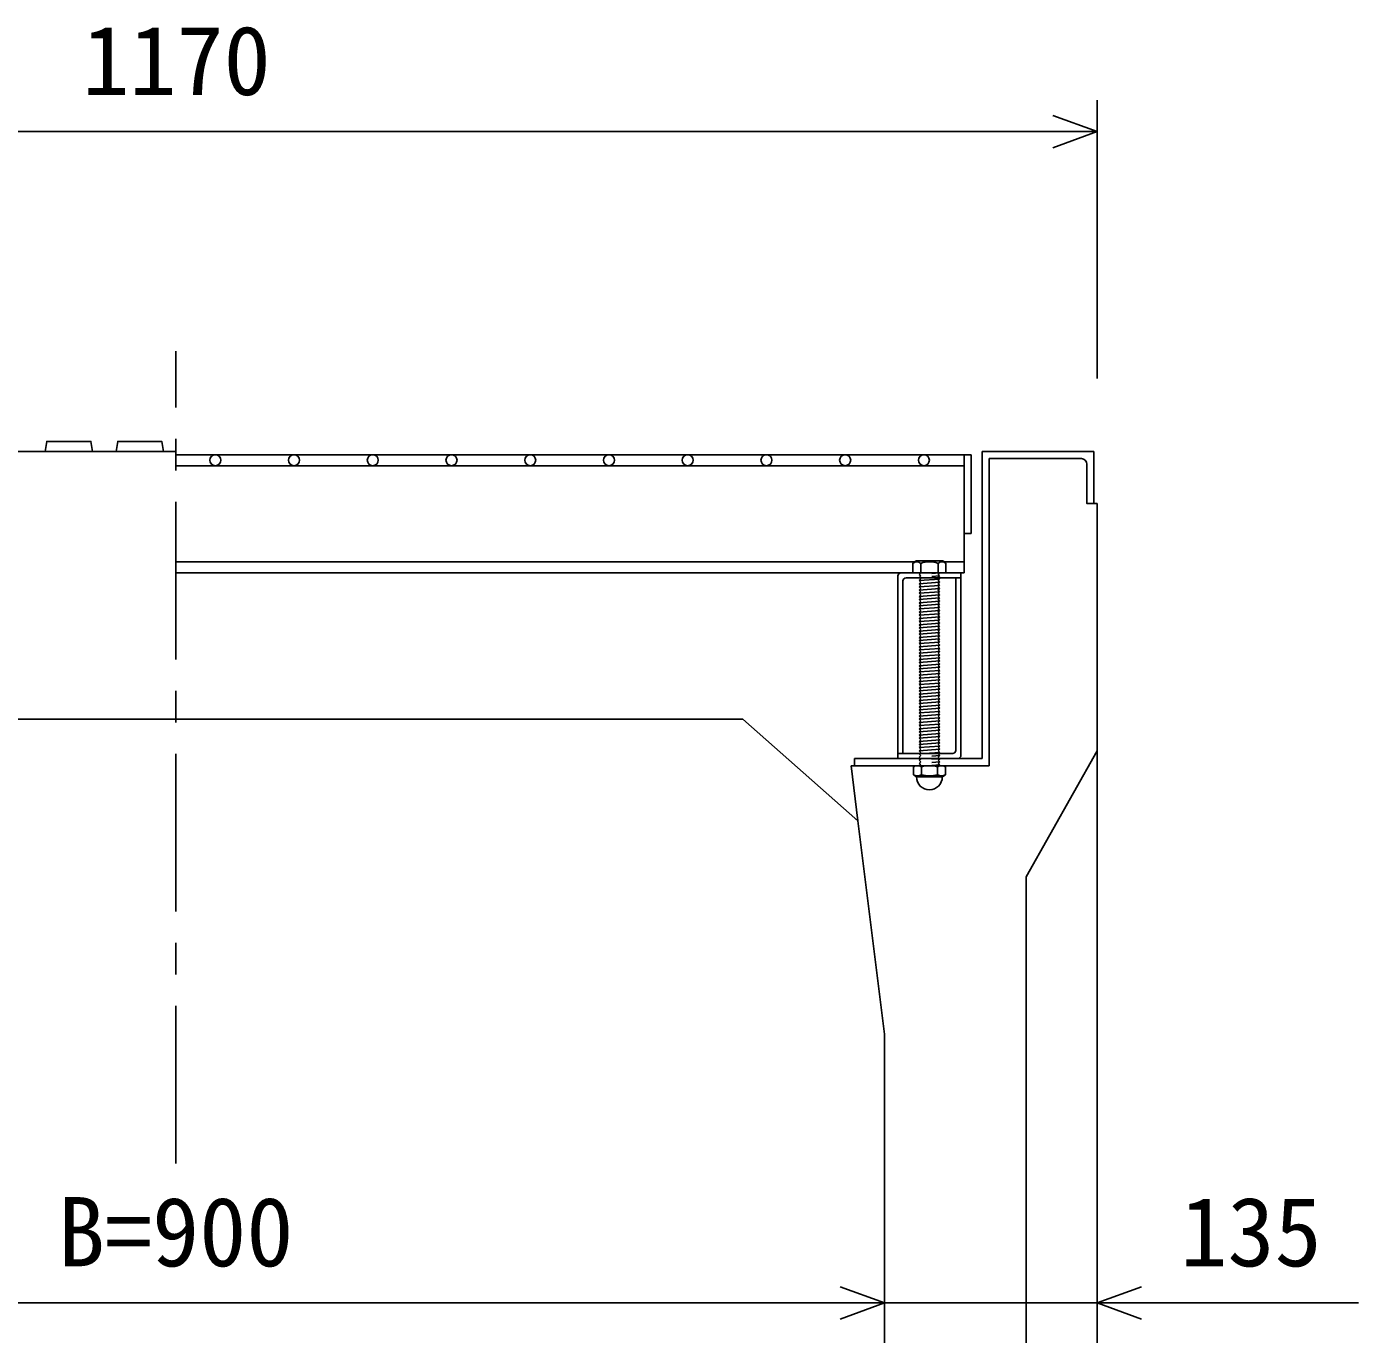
# Model space of a CAD drawing. Units: millimetres, scale not verified. Extents: x -16800 to 16800, y -5940 to 5940.
# Drawn here: x -11223 to -10377, y 1687 to 2517 of the extents above; entities that cross this region are included whole.
import ezdxf
from ezdxf.enums import TextEntityAlignment as Align

# ---------------------------------------------------------------- set-up
doc = ezdxf.new("R2010")
doc.units = ezdxf.units.MM
doc.header["$LTSCALE"] = 20
doc.linetypes.add('CHAIN1', pattern=[8, 5, -1, 1, -1])
doc.linetypes.add('DOTTED', pattern=[1.75, 0.25, -1.5])
for name, color, linetype, lineweight in [('0-0_DIM', 7, 'Continuous', 25), ('0-2_HATCH', 6, 'Continuous', 25), ('0-5_OUTLINE', 3, 'Continuous', 25)]:
    doc.layers.add(name, color=color, linetype=linetype, lineweight=lineweight)
doc.styles.add('ＭＳ ゴシック', font='')
doc.styles.get('ＭＳ ゴシック').set_extended_font_data('MS Gothic')

msp = doc.modelspace()

# ---------------------------------------------------------------- linework, layer by layer
at = {"layer": '0-0_DIM'}
for p, q in [((-10543.25, 2470.5), (-10543.25, 2293.76)), ((-10543.25, 2450.5), (-11713.25, 2450.5)), ((-11578.25, 1706.64), (-10678.25, 1706.67)), ((-10678.25, 1706.67), (-10543.25, 1706.67)), ((-10377.35, 1706.67), (-10543.25, 1706.67))]:
    msp.add_line(p, q, dxfattribs=at)
at = {"layer": '0-0_DIM', "linetype": 'CHAIN1'}
msp.add_line((-11128.25, 1795.28), (-11128.25, 2311.01), dxfattribs=at)
at = {"layer": '0-0_DIM'}
for points in [[(-10571.4, 2460.76), (-10543.21, 2450.5), (-10571.4, 2440.24)], [(-10706.44, 1716.93), (-10678.25, 1706.67), (-10706.44, 1696.41)], [(-10515.06, 1716.93), (-10543.25, 1706.67), (-10515.06, 1696.41)]]:
    msp.add_lwpolyline(points, dxfattribs=at)
at = {"layer": '0-2_HATCH'}
for p, q in [((-10623.25, 2245.32), (-11128.25, 2245.32)), ((-10627.75, 2245.32), (-10627.75, 2170.32)), ((-10623.25, 2195.32), (-10623.25, 2245.32)), ((-10616.25, 2247.29), (-10616.25, 2052.32)), ((-10611.75, 2242.79), (-10611.75, 2047.82)), ((-10611.75, 2242.79), (-10553.25, 2242.79)), ((-10627.75, 2238.32), (-11128.25, 2238.32)), ((-10623.25, 2195.32), (-10627.75, 2195.32)), ((-10658.93, 2177.32), (-11128.25, 2177.32)), ((-10658.25, 2177.82), (-10660.25, 2176.32)), ((-10660.25, 2170.32), (-10660.25, 2176.32)), ((-10659.92, 2176.59), (-10658.25, 2177.82)), ((-10641.25, 2177.82), (-10658.25, 2177.82)), ((-10655.25, 2170.32), (-10655.25, 2176.32)), ((-10644.25, 2170.32), (-10644.25, 2176.32)), ((-10639.58, 2176.59), (-10641.25, 2177.82)), ((-10627.75, 2177.32), (-10640.57, 2177.32)), ((-10639.25, 2170.32), (-10639.25, 2176.32)), ((-10627.75, 2170.32), (-11128.25, 2170.32)), ((-10669.75, 2052.32), (-10669.75, 2168.32)), ((-10629.75, 2170.32), (-10667.75, 2170.32)), ((-10666.55, 2055.52), (-10666.55, 2165.12)), ((-10629.75, 2167.12), (-10664.55, 2167.12)), ((-10639.25, 2170.32), (-10660.25, 2170.32)), ((-10656.25, 2170.32), (-10643.25, 2170.32)), ((-10656.25, 2169.32), (-10655.25, 2170.32)), ((-10655.25, 2168.32), (-10656.25, 2169.32)), ((-10656.25, 2167.32), (-10655.25, 2168.32)), ((-10655.25, 2166.32), (-10656.25, 2167.32)), ((-10656.25, 2165.32), (-10655.25, 2166.32)), ((-10643.25, 2166.32), (-10656.25, 2165.32)), ((-10655.25, 2164.32), (-10656.25, 2165.32)), ((-10644.25, 2169.32), (-10643.25, 2170.32)), ((-10643.25, 2168.32), (-10644.25, 2169.32)), ((-10644.25, 2165.32), (-10643.25, 2166.32)), ((-10643.25, 2164.32), (-10644.25, 2165.32)), ((-10632.95, 2057.52), (-10632.95, 2167.12)), ((-10629.75, 2054.32), (-10629.75, 2170.32)), ((-10656.25, 2163.32), (-10655.25, 2164.32)), ((-10643.25, 2164.32), (-10656.25, 2163.32)), ((-10655.25, 2162.32), (-10656.25, 2163.32)), ((-10656.25, 2161.32), (-10655.25, 2162.32)), ((-10643.25, 2162.32), (-10656.25, 2161.32)), ((-10655.25, 2160.32), (-10656.25, 2161.32)), ((-10656.25, 2159.32), (-10655.25, 2160.32)), ((-10643.25, 2160.32), (-10656.25, 2159.32)), ((-10655.25, 2158.32), (-10656.25, 2159.32)), ((-10643.25, 2158.32), (-10656.25, 2157.32)), ((-10656.25, 2157.32), (-10655.25, 2158.32)), ((-10644.25, 2163.32), (-10643.25, 2164.32)), ((-10643.25, 2162.32), (-10644.25, 2163.32)), ((-10644.25, 2161.32), (-10643.25, 2162.32)), ((-10643.25, 2160.32), (-10644.25, 2161.32)), ((-10644.25, 2157.32), (-10643.25, 2158.32)), ((-10643.25, 2156.32), (-10644.25, 2157.32)), ((-10643.25, 2156.32), (-10656.25, 2155.32)), ((-10655.25, 2154.32), (-10656.25, 2155.32)), ((-10643.25, 2154.32), (-10656.25, 2153.32)), ((-10656.25, 2153.32), (-10655.25, 2154.32)), ((-10655.25, 2152.32), (-10656.25, 2153.32)), ((-10643.25, 2152.32), (-10656.25, 2151.32)), ((-10656.25, 2151.32), (-10655.25, 2152.32)), ((-10655.25, 2150.32), (-10656.25, 2151.32)), ((-10643.25, 2150.32), (-10656.25, 2149.32)), ((-10656.25, 2149.32), (-10655.25, 2150.32)), ((-10655.25, 2148.32), (-10656.25, 2149.32)), ((-10643.25, 2148.32), (-10656.25, 2147.32)), ((-10656.25, 2147.32), (-10655.25, 2148.32)), ((-10644.25, 2155.32), (-10643.25, 2156.32)), ((-10643.25, 2154.32), (-10644.25, 2155.32)), ((-10644.25, 2153.32), (-10643.25, 2154.32)), ((-10644.25, 2153.32), (-10643.25, 2152.32)), ((-10644.25, 2151.32), (-10643.25, 2152.32)), ((-10644.25, 2151.32), (-10643.25, 2150.32)), ((-10644.25, 2149.32), (-10643.25, 2150.32)), ((-10644.25, 2149.32), (-10643.25, 2148.32)), ((-10644.25, 2147.32), (-10643.25, 2148.32)), ((-10655.25, 2146.32), (-10656.25, 2147.32)), ((-10643.25, 2146.32), (-10656.25, 2145.32)), ((-10656.25, 2145.32), (-10655.25, 2146.32)), ((-10655.25, 2144.32), (-10656.25, 2145.32)), ((-10643.25, 2144.32), (-10656.25, 2143.32)), ((-10656.25, 2143.32), (-10655.25, 2144.32)), ((-10655.25, 2142.32), (-10656.25, 2143.32)), ((-10643.25, 2142.32), (-10656.25, 2141.32)), ((-10656.25, 2141.32), (-10655.25, 2142.32)), ((-10655.25, 2140.32), (-10656.25, 2141.32)), ((-10643.25, 2140.32), (-10656.25, 2139.32)), ((-10656.25, 2139.32), (-10655.25, 2140.32)), ((-10644.25, 2147.32), (-10643.25, 2146.32)), ((-10644.25, 2145.32), (-10643.25, 2146.32)), ((-10644.25, 2145.32), (-10643.25, 2144.32)), ((-10644.25, 2143.32), (-10643.25, 2144.32)), ((-10644.25, 2143.32), (-10643.25, 2142.32)), ((-10644.25, 2141.32), (-10643.25, 2142.32)), ((-10644.25, 2141.32), (-10643.25, 2140.32)), ((-10644.25, 2139.32), (-10643.25, 2140.32)), ((-10655.25, 2138.32), (-10656.25, 2139.32)), ((-10643.25, 2138.32), (-10656.25, 2137.32)), ((-10656.25, 2137.32), (-10655.25, 2138.32)), ((-10655.25, 2136.32), (-10656.25, 2137.32)), ((-10643.25, 2136.32), (-10656.25, 2135.32)), ((-10656.25, 2135.32), (-10655.25, 2136.32)), ((-10655.25, 2134.32), (-10656.25, 2135.32)), ((-10643.25, 2134.32), (-10656.25, 2133.32)), ((-10656.25, 2133.32), (-10655.25, 2134.32)), ((-10655.25, 2132.32), (-10656.25, 2133.32)), ((-10643.25, 2132.32), (-10656.25, 2131.32)), ((-10656.25, 2131.32), (-10655.25, 2132.32)), ((-10655.25, 2130.32), (-10656.25, 2131.32)), ((-10644.25, 2139.32), (-10643.25, 2138.32)), ((-10644.25, 2137.32), (-10643.25, 2138.32)), ((-10644.25, 2137.32), (-10643.25, 2136.32)), ((-10644.25, 2135.32), (-10643.25, 2136.32)), ((-10644.25, 2135.32), (-10643.25, 2134.32)), ((-10644.25, 2133.32), (-10643.25, 2134.32)), ((-10644.25, 2133.32), (-10643.25, 2132.32)), ((-10644.25, 2131.32), (-10643.25, 2132.32)), ((-10644.25, 2131.32), (-10643.25, 2130.32)), ((-10643.25, 2130.32), (-10656.25, 2129.32)), ((-10656.25, 2129.32), (-10655.25, 2130.32)), ((-10655.25, 2128.32), (-10656.25, 2129.32)), ((-10643.25, 2128.32), (-10656.25, 2127.32)), ((-10656.25, 2127.32), (-10655.25, 2128.32)), ((-10655.25, 2126.32), (-10656.25, 2127.32)), ((-10643.25, 2126.32), (-10656.25, 2125.32)), ((-10656.25, 2125.32), (-10655.25, 2126.32)), ((-10655.25, 2124.32), (-10656.25, 2125.32)), ((-10643.24, 2124.31), (-10656.24, 2123.31)), ((-10656.24, 2123.31), (-10655.24, 2124.31)), ((-10655.24, 2122.31), (-10656.24, 2123.31)), ((-10644.25, 2129.32), (-10643.25, 2130.32)), ((-10644.25, 2129.32), (-10643.25, 2128.32)), ((-10644.25, 2127.32), (-10643.25, 2128.32)), ((-10644.25, 2127.32), (-10643.25, 2126.32)), ((-10644.25, 2125.32), (-10643.25, 2126.32)), ((-10644.25, 2125.32), (-10643.24, 2124.31)), ((-10644.24, 2123.31), (-10643.24, 2124.31)), ((-10644.24, 2123.31), (-10643.24, 2122.31)), ((-10643.24, 2122.31), (-10656.24, 2121.31)), ((-10656.24, 2121.31), (-10655.24, 2122.31)), ((-10655.24, 2120.31), (-10656.24, 2121.31)), ((-10643.24, 2120.31), (-10656.24, 2119.31)), ((-10656.24, 2119.31), (-10655.24, 2120.31)), ((-10655.24, 2118.31), (-10656.24, 2119.31)), ((-10643.24, 2118.31), (-10656.24, 2117.31)), ((-10656.24, 2117.31), (-10655.24, 2118.31)), ((-10655.24, 2116.31), (-10656.24, 2117.31)), ((-10643.24, 2116.31), (-10656.24, 2115.31)), ((-10656.24, 2115.31), (-10655.24, 2116.31)), ((-10655.24, 2114.31), (-10656.24, 2115.31)), ((-10643.23, 2114.3), (-10656.23, 2113.3)), ((-10656.23, 2113.3), (-10655.23, 2114.3)), ((-10644.24, 2121.31), (-10643.24, 2122.31)), ((-10644.24, 2121.31), (-10643.24, 2120.31)), ((-10644.24, 2119.31), (-10643.24, 2120.31)), ((-10644.24, 2119.31), (-10643.24, 2118.31)), ((-10644.24, 2117.31), (-10643.24, 2118.31)), ((-10644.24, 2117.31), (-10643.24, 2116.31)), ((-10644.24, 2115.31), (-10643.24, 2116.31)), ((-10644.23, 2115.31), (-10643.23, 2114.3)), ((-10644.23, 2113.3), (-10643.23, 2114.3)), ((-10643.24, 2112.31), (-10656.24, 2111.31)), ((-10656.24, 2111.31), (-10655.24, 2112.31)), ((-10655.24, 2110.31), (-10656.24, 2111.31)), ((-10643.24, 2110.31), (-10656.24, 2109.31)), ((-10656.24, 2109.31), (-10655.24, 2110.31)), ((-10655.24, 2108.31), (-10656.24, 2109.31)), ((-10643.24, 2108.31), (-10656.24, 2107.31)), ((-10656.24, 2107.31), (-10655.24, 2108.31)), ((-10655.24, 2106.31), (-10656.24, 2107.31)), ((-10655.23, 2112.3), (-10656.23, 2113.3)), ((-10643.23, 2106.31), (-10656.23, 2105.31)), ((-10656.23, 2105.31), (-10655.23, 2106.31)), ((-10644.24, 2111.31), (-10643.24, 2112.31)), ((-10644.24, 2111.31), (-10643.24, 2110.31)), ((-10644.24, 2109.31), (-10643.24, 2110.31)), ((-10644.24, 2109.31), (-10643.24, 2108.31)), ((-10644.24, 2107.31), (-10643.24, 2108.31)), ((-10644.24, 2107.31), (-10643.23, 2106.31)), ((-10644.23, 2113.3), (-10643.23, 2112.3)), ((-10644.23, 2105.31), (-10643.23, 2106.31)), ((-10655.23, 2104.31), (-10656.23, 2105.31)), ((-10643.23, 2104.31), (-10656.23, 2103.31)), ((-10656.23, 2103.31), (-10655.23, 2104.31)), ((-10655.23, 2102.31), (-10656.23, 2103.31)), ((-10643.23, 2102.3), (-10656.23, 2101.3)), ((-10656.23, 2101.3), (-10655.23, 2102.3)), ((-10655.23, 2100.3), (-10656.23, 2101.3)), ((-10643.23, 2100.3), (-10656.23, 2099.3)), ((-10656.23, 2099.3), (-10655.23, 2100.3)), ((-10655.23, 2098.3), (-10656.23, 2099.3)), ((-10643.22, 2098.3), (-10656.22, 2097.3)), ((-10656.22, 2097.3), (-10655.22, 2098.3)), ((-10644.23, 2105.31), (-10643.23, 2104.31)), ((-10644.23, 2103.31), (-10643.23, 2104.31)), ((-10644.23, 2103.31), (-10643.23, 2102.3)), ((-10644.23, 2101.3), (-10643.23, 2102.3)), ((-10644.23, 2101.3), (-10643.23, 2100.3)), ((-10644.23, 2099.3), (-10643.23, 2100.3)), ((-10644.23, 2099.3), (-10643.22, 2098.3)), ((-10644.22, 2097.3), (-10643.22, 2098.3)), ((-10655.22, 2096.3), (-10656.22, 2097.3)), ((-10643.22, 2096.3), (-10656.22, 2095.3)), ((-10656.22, 2095.3), (-10655.22, 2096.3)), ((-10655.22, 2094.3), (-10656.22, 2095.3)), ((-10643.22, 2094.3), (-10656.22, 2093.3)), ((-10656.22, 2093.3), (-10655.22, 2094.3)), ((-10655.22, 2092.3), (-10656.22, 2093.3)), ((-10643.22, 2092.29), (-10656.22, 2091.29)), ((-10656.22, 2091.29), (-10655.22, 2092.29)), ((-10655.22, 2090.29), (-10656.22, 2091.29)), ((-10643.22, 2090.29), (-10656.22, 2089.29)), ((-10656.22, 2089.29), (-10655.22, 2090.29)), ((-10655.22, 2088.29), (-10656.22, 2089.29)), ((-10644.22, 2097.3), (-10643.22, 2096.3)), ((-10644.22, 2095.3), (-10643.22, 2096.3)), ((-10644.22, 2095.3), (-10643.22, 2094.29)), ((-10644.22, 2093.29), (-10643.22, 2094.29)), ((-10644.22, 2093.29), (-10643.22, 2092.29)), ((-10644.22, 2091.29), (-10643.22, 2092.29)), ((-10644.22, 2091.29), (-10643.22, 2090.29)), ((-10644.22, 2089.29), (-10643.22, 2090.29)), ((-10644.21, 2089.29), (-10643.21, 2088.29)), ((-10643.21, 2088.29), (-10656.21, 2087.29)), ((-10656.21, 2087.29), (-10655.21, 2088.29)), ((-10655.21, 2086.29), (-10656.21, 2087.29)), ((-10643.21, 2086.29), (-10656.21, 2085.29)), ((-10656.21, 2085.29), (-10655.21, 2086.29)), ((-10655.21, 2084.29), (-10656.21, 2085.29)), ((-10643.21, 2084.29), (-10656.21, 2083.29)), ((-10656.21, 2083.29), (-10655.21, 2084.29)), ((-10655.21, 2082.29), (-10656.21, 2083.29)), ((-10643.21, 2082.28), (-10656.21, 2081.28)), ((-10656.21, 2081.28), (-10655.21, 2082.28)), ((-10655.21, 2080.28), (-10656.21, 2081.28)), ((-10644.21, 2087.29), (-10643.21, 2088.29)), ((-10644.21, 2087.29), (-10643.21, 2086.29)), ((-10644.21, 2085.29), (-10643.21, 2086.29)), ((-10644.21, 2085.29), (-10643.21, 2084.28)), ((-10644.21, 2083.28), (-10643.21, 2084.28)), ((-10644.21, 2083.28), (-10643.21, 2082.28)), ((-10644.21, 2081.28), (-10643.21, 2082.28)), ((-10644.2, 2081.28), (-10643.2, 2080.28)), ((-10643.2, 2080.28), (-10656.2, 2079.28)), ((-10656.2, 2079.28), (-10655.2, 2080.28)), ((-10655.2, 2078.28), (-10656.2, 2079.28)), ((-10643.2, 2078.28), (-10656.2, 2077.28)), ((-10656.2, 2077.28), (-10655.2, 2078.28)), ((-10655.2, 2076.28), (-10656.2, 2077.28)), ((-10643.2, 2076.28), (-10656.2, 2075.28)), ((-10656.2, 2075.28), (-10655.2, 2076.28)), ((-10655.2, 2074.28), (-10656.2, 2075.28)), ((-10656.2, 2073.28), (-10655.2, 2074.28)), ((-10643.2, 2074.27), (-10656.2, 2073.27)), ((-10655.2, 2072.28), (-10656.2, 2073.27)), ((-10643.19, 2072.27), (-10656.19, 2071.27)), ((-10656.19, 2071.27), (-10655.19, 2072.27)), ((-10644.2, 2079.28), (-10643.2, 2080.28)), ((-10644.2, 2079.28), (-10643.2, 2078.28)), ((-10644.2, 2077.28), (-10643.2, 2078.28)), ((-10644.2, 2077.28), (-10643.2, 2076.28)), ((-10644.2, 2075.28), (-10643.2, 2076.28)), ((-10644.2, 2075.28), (-10643.2, 2074.27)), ((-10644.2, 2073.27), (-10643.2, 2074.27)), ((-10644.2, 2073.27), (-10643.19, 2072.27)), ((-10644.19, 2071.27), (-10643.19, 2072.27)), ((-10655.19, 2070.27), (-10656.19, 2071.27)), ((-10643.19, 2070.27), (-10656.19, 2069.27)), ((-10656.19, 2069.27), (-10655.19, 2070.27)), ((-10655.19, 2068.27), (-10656.19, 2069.27)), ((-10643.19, 2068.27), (-10656.19, 2067.27)), ((-10656.19, 2067.27), (-10655.19, 2068.27)), ((-10655.19, 2066.27), (-10656.19, 2067.27)), ((-10643.19, 2066.27), (-10656.19, 2065.27)), ((-10656.19, 2065.27), (-10655.19, 2066.27)), ((-10655.19, 2064.27), (-10656.19, 2065.27)), ((-10656.18, 2063.27), (-10655.18, 2064.27)), ((-10643.18, 2064.26), (-10656.18, 2063.26)), ((-10644.19, 2071.27), (-10643.19, 2070.27)), ((-10644.19, 2069.27), (-10643.19, 2070.27)), ((-10644.19, 2069.27), (-10643.19, 2068.27)), ((-10644.19, 2067.27), (-10643.19, 2068.27)), ((-10644.19, 2067.27), (-10643.19, 2066.27)), ((-10644.19, 2065.27), (-10643.19, 2066.27)), ((-10644.19, 2065.27), (-10643.18, 2064.26)), ((-10644.18, 2063.26), (-10643.18, 2064.26)), ((-10634.95, 2055.52), (-10669.75, 2055.52)), ((-10655.18, 2062.26), (-10656.18, 2063.26)), ((-10643.18, 2062.26), (-10656.18, 2061.26)), ((-10656.18, 2061.26), (-10655.18, 2062.26)), ((-10655.18, 2060.26), (-10656.18, 2061.26)), ((-10643.18, 2060.26), (-10656.18, 2059.26)), ((-10656.18, 2059.26), (-10655.18, 2060.26)), ((-10655.18, 2058.26), (-10656.18, 2059.26)), ((-10643.18, 2058.26), (-10656.18, 2057.26)), ((-10656.18, 2057.26), (-10655.18, 2058.26)), ((-10655.18, 2056.26), (-10656.18, 2057.26)), ((-10643.18, 2056.26), (-10656.18, 2055.26)), ((-10656.18, 2055.26), (-10655.18, 2056.26)), ((-10655.18, 2054.26), (-10656.18, 2055.26)), ((-10644.18, 2063.26), (-10643.18, 2062.26)), ((-10644.18, 2061.26), (-10643.18, 2062.26)), ((-10644.18, 2061.26), (-10643.18, 2060.26)), ((-10644.18, 2059.26), (-10643.18, 2060.26)), ((-10644.18, 2059.26), (-10643.18, 2058.26)), ((-10644.18, 2057.26), (-10643.18, 2058.26)), ((-10644.18, 2057.26), (-10643.18, 2056.26)), ((-10644.18, 2055.26), (-10643.18, 2056.26)), ((-10644.18, 2055.26), (-10643.18, 2054.26)), ((-10699.44, 2047.82), (-10695.2, 2012.8)), ((-10699.44, 2047.82), (-10611.75, 2047.82)), ((-10697.25, 2052.32), (-10616.25, 2052.32)), ((-10697.25, 2052.32), (-10697.25, 2047.82)), ((-10631.75, 2052.32), (-10669.75, 2052.32)), ((-10659.09, 2047.82), (-10659.96, 2047.17)), ((-10659.96, 2047.17), (-10659.96, 2041.99)), ((-10640.41, 2047.82), (-10659.09, 2047.82)), ((-10656.18, 2053.26), (-10655.18, 2054.26)), ((-10655.18, 2052.26), (-10656.18, 2053.26)), ((-10656.18, 2051.26), (-10655.18, 2052.26)), ((-10655.18, 2050.26), (-10656.18, 2051.26)), ((-10656.18, 2049.26), (-10655.18, 2050.26)), ((-10655.18, 2048.26), (-10656.18, 2049.26)), ((-10655.62, 2047.82), (-10655.18, 2048.26)), ((-10654.85, 2047.17), (-10654.85, 2041.99)), ((-10644.65, 2047.17), (-10644.65, 2041.99)), ((-10644.18, 2053.26), (-10643.18, 2054.26)), ((-10644.18, 2053.26), (-10643.18, 2052.26)), ((-10644.18, 2051.26), (-10643.18, 2052.26)), ((-10644.18, 2051.26), (-10643.18, 2050.26)), ((-10644.18, 2049.26), (-10643.18, 2050.26)), ((-10644.18, 2049.26), (-10643.18, 2048.26)), ((-10643.62, 2047.82), (-10643.18, 2048.26)), ((-10640.41, 2047.82), (-10639.54, 2047.17)), ((-10639.54, 2047.17), (-10639.54, 2041.99)), ((-10658.26, 2041.01), (-10659.96, 2041.99)), ((-10658.26, 2040.69), (-10658.26, 2041.01)), ((-10641.24, 2041.01), (-10658.26, 2041.01)), ((-10641.24, 2040.69), (-10658.26, 2040.69)), ((-10641.24, 2041.01), (-10639.55, 2041.99)), ((-10641.24, 2040.69), (-10641.24, 2041.01))]:
    msp.add_line(p, q, dxfattribs=at)
at = {"layer": '0-2_HATCH', "linetype": 'DOTTED'}
for p, q in [((-10643.25, 2170.32), (-10656.25, 2169.32)), ((-10643.25, 2168.32), (-10656.25, 2167.32)), ((-10643.18, 2054.26), (-10656.18, 2053.26)), ((-10643.18, 2052.26), (-10656.18, 2051.26)), ((-10643.18, 2050.26), (-10656.18, 2049.26)), ((-10655.62, 2047.82), (-10643.62, 2047.82)), ((-10643.18, 2048.26), (-10648.94, 2047.82))]:
    msp.add_line(p, q, dxfattribs=at)
at = {"layer": '0-2_HATCH'}
for points in [[(-11181.25, 2247.29), (-11182.25, 2253.79), (-11210.25, 2253.79), (-11211.25, 2247.29)], [(-11136.25, 2247.29), (-11137.25, 2253.79), (-11165.25, 2253.79), (-11166.25, 2247.29)], [(-10549.75, 2239.29), (-10549.75, 2214.29), (-10545.25, 2214.29)], [(-10643.25, 2166.32), (-10644.25, 2167.32), (-10643.25, 2168.32)], [(-10656.25, 2155.32), (-10655.25, 2156.32), (-10656.25, 2157.32)], [(-10643.25, 2158.32), (-10644.25, 2159.32), (-10643.25, 2160.32)]]:
    msp.add_lwpolyline(points, dxfattribs=at)
for centre in [(-11103.25, 2241.82), (-11053.25, 2241.82), (-11003.25, 2241.82), (-10953.25, 2241.82), (-10903.25, 2241.82), (-10853.25, 2241.82), (-10803.25, 2241.82), (-10753.25, 2241.82), (-10703.25, 2241.82), (-10653.25, 2241.82)]:
    msp.add_circle(centre, 3.5, dxfattribs=at)
for centre, radius, start, end in [((-10553.25, 2239.29), 3.5, 0, 90), ((-10657.75, 2173.69), 3.62, 46.39563, 133.60437), ((-10649.75, 2161.69), 15.62, 69.39075, 110.60925), ((-10641.75, 2173.69), 3.62, 46.39563, 133.60437), ((-10667.75, 2168.32), 2, 90, 180), ((-10664.55, 2165.12), 2, 90, 180), ((-10634.95, 2057.52), 2, 270, 0), ((-10657.4, 2042.47), 5.35, 61.49832, 118.50684), ((-10649.75, 2027.4), 20.42, 75.52621, 104.47362), ((-10642.1, 2042.47), 5.35, 61.49231, 118.50169), ((-10631.75, 2054.32), 2, 270, 0), ((-10657.4, 2046.68), 5.35, 241.49843, 298.50089), ((-10649.75, 2040.69), 8.19, 180, 359.99995), ((-10649.75, 2061.75), 20.42, 255.52638, 284.47374), ((-10642.1, 2046.68), 5.35, 241.49989, 298.5)]:
    msp.add_arc(centre, radius, start, end, dxfattribs=at)
at = {"layer": '0-5_OUTLINE'}
for p, q in [((-11128.25, 2247.29), (-11711.25, 2247.29)), ((-10545.25, 2247.29), (-10616.25, 2247.29)), ((-10545.25, 2247.29), (-10545.25, 2214.29)), ((-10545.25, 2214.29), (-10543.25, 2214.29)), ((-10543.25, 2214.29), (-10543.25, 1227.29)), ((-10768.25, 2077.29), (-11488.25, 2077.29)), ((-10768.25, 2077.29), (-10695.19, 2012.8)), ((-10588.25, 1977.29), (-10543.25, 2057.29)), ((-10695.39, 2014.44), (-10678.25, 1877.29)), ((-10588.25, 1977.29), (-10588.25, 1227.29)), ((-10678.25, 1227.29), (-10678.25, 1877.29))]:
    msp.add_line(p, q, dxfattribs=at)

# ---------------------------------------------------------------- texts
at = {"layer": '0-0_DIM', "style": 'ＭＳ ゴシック'}
for s, p in [('1170', (-11187.75, 2460.5)), ('B=900', (-11203.25, 1716.67)), ('135', (-10490.41, 1716.67))]:
    msp.add_text(s, height=43.99, dxfattribs=at).set_placement(p, align=Align.BOTTOM_LEFT)

doc.saveas('drawing.dxf')
